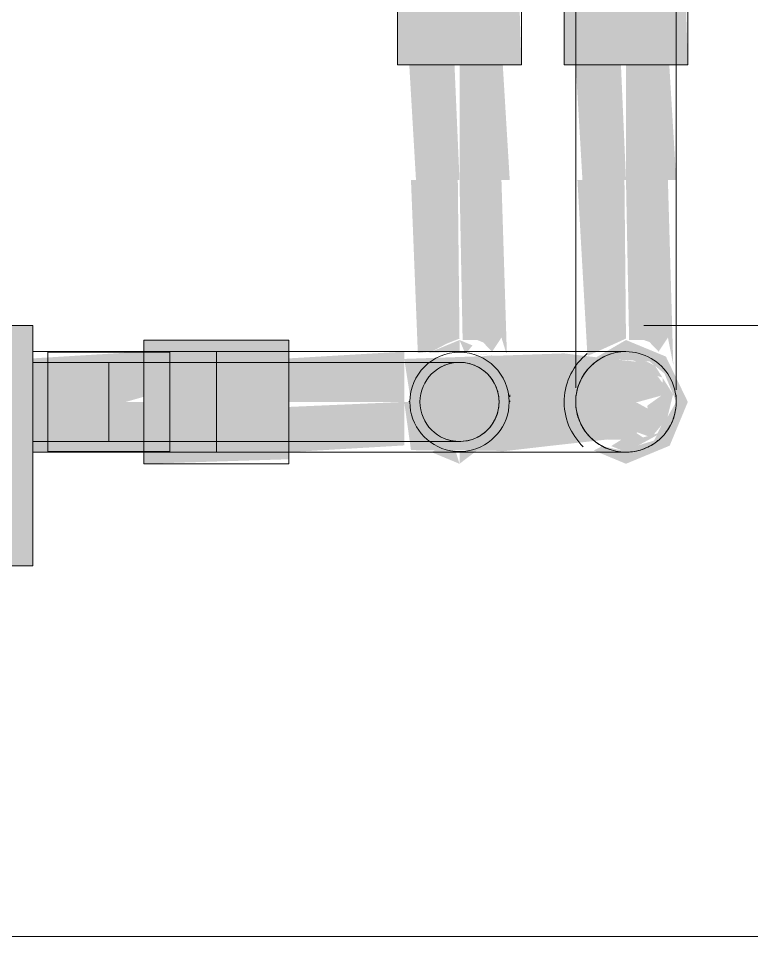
# Model space of a CAD drawing. Header units: metres. Extents: x -12 to 158, y -16 to 62.
# Drawn here: x 47.7316 to 47.9717, y 0 to 0.3005 of the extents above; entities that cross this region are included whole.
import ezdxf

# ---------------------------------------------------------------- set-up
doc = ezdxf.new("R2010")
doc.units = ezdxf.units.M
doc.linetypes.add('Hidden 1_5', pattern=[0.0022, 0.0015, -0.0007000000000000001])
for name, color, linetype, lineweight in [('A-DETL', 7, 'Continuous', 9), ('ARQ-PAR', 7, 'Continuous', 9), ('E-ELEC-EQPM', 7, 'Continuous', 35), ('E-POWR-CNDT', 7, 'Continuous', 18)]:
    doc.layers.add(name, color=color, linetype=linetype, lineweight=lineweight)
doc.layers.add('BASE ELETRICO__dwg', color=7, linetype='Continuous', lineweight=9, true_color=0x767676)

# ---------------------------------------------------------------- blocks, each defined once
blk = doc.blocks.new('BASE ELETRICO__dwg-8227098-PLANTA BAIXA - PLANTA GERAL')
at = {"color": 252, "lineweight": 9, "true_color": 0x8e8e8e, "flags": 128}
blk.add_lwpolyline([(46.66984747129266, 0.2000000000003184), (47.83261709470122, 0.2000000000003184), (53.23464483682898, 0.2000000000003184), (53.23261709470086, 0.987848788187241), (53.23261709470086, 7.40000000000083)], dxfattribs=at)
at = {"layer": 'ARQ-PAR', "color": 252, "true_color": 0x8e8e8e, "flags": 128}
for points in [[(45.1025772363421, 1.732587406877428e-14), (94.03261709470108, 0), (94.03261709470108, 45.6152917125649), (90.77071522286963, 50.07874340502605), (86.65874279366301, 54.26719989332839), (76.79871147020559, 61.15182936217919), (52.91579725586423, 61.15182936217919), (52.91579725586423, 59.37182936217854)], [(46.66984747129266, 0.2000000000003184), (93.83261709470128, 0.2000000000002837), (93.83261709470128, 45.55000000000025), (93.30754708408512, 46.26848409904179)]]:
    blk.add_lwpolyline(points, dxfattribs=at)
blk = doc.blocks.new('Quadro de Distribuição - 18 ou 24 Disjuntores de embutir em PVC _4_ - Quadro de Distribuição - 18 ou 24 Disjuntores de embutir em PVC _4_-8314576-PLANTA BAIXA - PLANTA GERAL')
at = {"layer": 'E-ELEC-EQPM', "lineweight": 9, "true_color": 0xfbfbfb}
blk.add_hatch(color=7, dxfattribs=at).paths.add_polyline_path([(0.1178711850575758, -0.07869999999999078), (0.1565000000000424, -0.07869999999999078), (0.1565000000000424, 0), (-0.1564999999999558, 0), (-0.1564999999999558, -0.07869999999999078), (0.04881784380955723, -0.07869999999999078)])
at = {"layer": 'E-ELEC-EQPM', "lineweight": 9}
for p, q in [((-0.156499999999999, -0.0787), (-0.156499999999999, 0)), ((0.156499999999999, 0), (-0.156499999999999, 0)), ((0.156499999999999, 0), (0.156499999999999, -0.0787)), ((0.156499999999999, -0.0787), (-0.156499999999999, -0.0787))]:
    blk.add_line(p, q, dxfattribs=at)
for centre, radius, start, end in [((-0.1217222222222214, -0.02499999999999992), 0.01250000000000001, 359.9999999999996, 179.9999999999998), ((-0.0869444444444439, -0.02500000000000002), 0.01250000000000002, 359.9999999999996, 179.9999999999998), ((-0.05216666666666633, -0.02500000000000013), 0.01250000000000001, 359.9999999999996, 179.9999999999998), ((-0.01738888888888878, -0.02500000000000013), 0.01250000000000001, 359.9999999999996, 179.9999999999998), ((0.01738888888888877, -0.025), 0.01250000000000001, 359.9999999999996, 179.9999999999998), ((0.05216666666666631, -0.025), 0.01250000000000001, 359.9999999999996, 179.9999999999998), ((0.08694444444444385, -0.0250000000000001), 0.01250000000000001, 359.9999999999996, 179.9999999999999), ((0.1217222222222214, -0.025), 0.01250000000000002, 359.9999999999996, 179.9999999999998), ((-0.1217222222222214, -0.02499999999999992), 0.01250000000000001, 179.9999999999998, 359.9999999999989), ((-0.0869444444444439, -0.02500000000000002), 0.0125, 179.9999999999998, 359.999999999999), ((-0.05216666666666633, -0.02500000000000013), 0.0125, 179.9999999999998, 359.9999999999989), ((-0.01738888888888878, -0.02500000000000013), 0.01250000000000001, 179.9999999999998, 359.999999999999), ((0.01738888888888877, -0.025), 0.01250000000000001, 179.9999999999998, 359.9999999999989), ((0.05216666666666631, -0.025), 0.01250000000000001, 179.9999999999998, 359.9999999999989), ((0.08694444444444385, -0.0250000000000001), 0.0125, 179.9999999999998, 359.999999999999), ((0.1217222222222214, -0.025), 0.0125, 179.9999999999998, 359.999999999999)]:
    blk.add_arc(centre, radius, start, end, dxfattribs=at)
blk = doc.blocks.new('BEE - PVC Roscavel_Luva Para Conexão - BEE - PVC Roscavel_Luva Para Conexão-V56-PLANTA BAIXA - PLANTA GERAL')
at = {"layer": 'E-POWR-CNDT', "linetype": 'Hidden 1_5', "lineweight": 9, "true_color": 0x2c2c2c}
for points in [[(-4.331468517193571e-14, 0.0202499999999824), (-0.01431891231908038, 0.01431891231901541), (-0.02025000000004738, -1.732587406877428e-14), (-0.01645000000005257, -1.732587406877428e-14), (-0.009132411512795978, 0.01266723129423744), (0.00135321536633719, 0.01588947984242577), (0.007797069604214415, 0.01447314182203918), (0.0105272269033434, 0.01588947984242577), (0.004257573291892243, 0.01848645539966151)], [(-0.01645000000004391, -1.732587406877428e-14), (-0.02025000000004738, -1.732587406877428e-14), (-0.01306634741122426, -0.01483774169162466), (-4.331468517193571e-14, -0.02025000000001705), (0.01035837054231099, -0.01422510994991781), (-0.007664479842481786, -0.01327526850074587), (-0.01260064825093231, -0.009293157199094912), (-0.01431891231908038, -0.005144900782026525)]]:
    blk.add_hatch(color=250, dxfattribs=at).paths.add_polyline_path(points)
blk = doc.blocks.new('BEE - PVC Roscavel_Luva Para Conexão - BEE - PVC Roscavel_Luva Para Conexão-V50-PLANTA BAIXA - PLANTA GERAL')
at = {"layer": 'E-POWR-CNDT', "linetype": 'Hidden 1_5', "lineweight": 9, "true_color": 0x2c2c2c}
for points in [[(46.17137524907042, 0.2853500000003301), (46.19162524907046, 0.2853500000003302), (46.19162524907046, 0.3328500000003281), (46.17137524907042, 0.332850000000328), (46.17137524907042, 0.3091000000003204)], [(46.19538266440492, 0.2853500000003301), (46.21187524907042, 0.2853500000003301), (46.21039247715017, 0.332850000000328), (46.19162524907046, 0.3328500000003281), (46.19162524907046, 0.2853500000010925), (46.19520497715018, 0.2853500000003301)]]:
    blk.add_hatch(color=250, dxfattribs=at).paths.add_polyline_path(points)
at = {"layer": 'E-POWR-CNDT', "lineweight": 9}
for p, q in [((46.17137524907042, 0.3328500000003281), (46.17137524907042, 0.2853500000003302)), ((46.19162524907038, 0.3328500000003222), (46.17137524907037, 0.3328500000003219)), ((46.21187524907037, 0.3328500000003225), (46.19162524907038, 0.3328500000003222)), ((46.21187524907042, 0.2853500000003302), (46.21187524907042, 0.3328500000003281)), ((46.17137524907037, 0.285350000000322), (46.19162524907038, 0.2853500000003222)), ((46.19162524907038, 0.2853500000003222), (46.21187524907037, 0.2853500000003226))]:
    blk.add_line(p, q, dxfattribs=at)
blk = doc.blocks.new('BEE - PVC Roscavel_Luva Para Conexão - BEE - PVC Roscavel_Luva Para Conexão-V67-PLANTA BAIXA - PLANTA GERAL')
at = {"layer": 'E-POWR-CNDT', "linetype": 'Hidden 1_5', "lineweight": 9, "true_color": 0x2c2c2c}
h = blk.add_hatch(color=250, dxfattribs=at)
h.paths.add_polyline_path([(0.0202499999999824, 4.764615368912928e-14), (0.01552480830869367, 0.006216421231495167), (0.01644999999998327, 5.197762220632285e-14)])
h.paths.add_polyline_path([(-0.01623319072654645, 0.002435494994936767), (-0.01848645539971349, 0.004257573291983204), (-0.02025000000001705, 4.764615368912928e-14), (-0.01622147909861587, 0.001735788576640607)])
h.paths.add_polyline_path([(-0.01487944158105984, 0.01296567497258925), (-0.01602552717046183, 0.004257573291983204), (-0.01489528034883138, 0.01149048519433617)])
h = blk.add_hatch(color=250, dxfattribs=at)
h.paths.add_polyline_path([(0.0202499999999824, 4.764615368912928e-14), (0.0158894798424431, -0.001353215366302538), (0.01537128112799419, -0.007247980025784387), (0.0164570328163547, -0.00915703281631304), (0.01848645539966151, -0.004257573291892243)])
h.paths.add_polyline_path([(-0.01602155893548129, -0.01020835976560003), (-0.01645000000000059, 4.764615368912928e-14), (-0.02025000000001705, 4.764615368912928e-14), (-0.01623319072654645, -0.009697435425413244)])
blk = doc.blocks.new('BEE - PVC Roscavel_Curvas - BEE - PVC Roscavel_Curvas-V87-PLANTA BAIXA - PLANTA GERAL')
at = {"layer": 'A-DETL', "linetype": 'Hidden 1_5'}
for p, q in [((46.54272968966092, 0.1879500000003244), (46.49472968966092, 0.1879500000003244)), ((46.49472968966088, 0.1879500000003125), (46.49472968966088, 0.1750000000003125)), ((46.49472968966088, 0.1750000000003124), (46.49472968966088, 0.1620500000003125)), ((46.49472968966092, 0.1620500000003216), (46.54272968966092, 0.1620500000003216))]:
    blk.add_line(p, q, dxfattribs=at)
at = {"layer": 'A-DETL', "linetype": 'Hidden 1_5', "flags": 128}
for points in [[(46.60952968966093, 0.1879500000003244), (46.60947625678587, 0.1879500000003244), (46.60931604364193, 0.1879500000003244), (46.60904930653596, 0.1879500000003244), (46.60867647219042, 0.1879500000003244), (46.60819813706071, 0.1879500000003244), (46.60761506638104, 0.1879500000003244), (46.60692819294009, 0.1879500000003244), (46.60613861558883, 0.1879500000003244), (46.60524759748261, 0.1879500000003244), (46.60425656406031, 0.1879500000003244), (46.60316710076402, 0.1879500000003244), (46.60198095050258, 0.1879500000003244), (46.60070001086339, 0.1879500000003244), (46.59932633107662, 0.1879500000003244), (46.59786210873689, 0.1879500000003244), (46.59630968628759, 0.1879500000003244), (46.59467154727349, 0.1879500000003244), (46.59295031236753, 0.1879500000003244), (46.59114873517841, 0.1879500000003244), (46.58926969784531, 0.1879500000003244), (46.58731620642712, 0.1879500000003244), (46.5852913860934, 0.1879500000003244), (46.58319847612471, 0.1879500000003244), (46.58104082473056, 0.1879500000003244), (46.57882188369291, 0.1879500000003244), (46.57654520284407, 0.1879500000003244), (46.57421442438773, 0.1879500000003244), (46.57183327707221, 0.1879500000003244), (46.56940557022526, 0.1879500000003244), (46.56693518765996, 0.1879500000003244), (46.56442608146143, 0.1879500000003244), (46.56188226566434, 0.1879500000003244), (46.5593078098313, 0.1879500000003244), (46.55670683254246, 0.1879500000003244), (46.55408349480666, 0.1879500000003244), (46.55144199340463, 0.1879500000003244), (46.54878655417514, 0.1879500000003244), (46.54612142525448, 0.1879500000003244), (46.54345087028042, 0.1879500000003244), (46.54272968966092, 0.1879500000003244)], [(46.54272968966092, 0.1620500000003216), (46.54540097718458, 0.1620500000003216), (46.54806799121807, 0.1620500000003216), (46.55072646510782, 0.1620500000003216), (46.55337214586276, 0.1620500000003216), (46.55600080095803, 0.1620500000003216), (46.55860822510625, 0.1620500000003216), (46.561190246985, 0.1620500000003216), (46.56374273591008, 0.1620500000003216), (46.56626160844369, 0.1620500000003216), (46.56874283492714, 0.1620500000003216), (46.57118244592733, 0.1620500000003216), (46.57357653858709, 0.1620500000003216), (46.57592128286888, 0.1620500000003216), (46.57821292768203, 0.1620500000003216), (46.5804478068837, 0.1620500000003216), (46.58262234514392, 0.1620500000003216), (46.58473306366535, 0.1620500000003216), (46.58677658574862, 0.1620500000003216), (46.5887496421943, 0.1620500000003216), (46.590649076533, 0.1620500000003216), (46.59247185007498, 0.1620500000003216), (46.59421504677137, 0.1620500000003216), (46.59587587787935, 0.1620500000003216), (46.59745168642343, 0.1620500000003216), (46.59893995144609, 0.1620500000003216), (46.60033829204077, 0.1620500000003216), (46.60164447116084, 0.1620500000003216), (46.60285639919832, 0.1620500000003216), (46.60397213732688, 0.1620500000003216), (46.60498990060353, 0.1620500000003216), (46.60590806082416, 0.1620500000003216), (46.60672514912824, 0.1620500000003216), (46.60743985834883, 0.1620500000003216), (46.6080510451036, 0.1620500000003216), (46.60855773162415, 0.1620500000003216), (46.60895910732012, 0.1620500000003216), (46.60925453007603, 0.1620500000003216), (46.60944352727849, 0.1620500000003216), (46.60952579657229, 0.1620500000003216)]]:
    blk.add_lwpolyline(points, dxfattribs=at)
at = {"layer": 'A-DETL', "linetype": 'Hidden 1_5'}
for radius, start, end in [(0.01294999999999813, 1.228013390525937e-13, 119.9999999999832), (0.01294999999999999, 242.5380268725849, 359.9999999999996)]:
    blk.add_arc((46.60952968966087, 0.1750000000003125), radius, start, end, dxfattribs=at)
blk = doc.blocks.new('BEE - PVC Roscavel_Luva Para Conexão - BEE - PVC Roscavel_Luva Para Conexão-V54-PLANTA BAIXA - PLANTA GERAL')
at = {"layer": 'A-DETL', "linetype": 'Hidden 1_5'}
for radius, start, end in [(0.01625000000000376, 99.9598736318803, 179.9999999999998), (0.01625000000000378, 359.9999999999996, 79.43705055674208), (0.01295000000000375, 4.071109992273301e-13, 180.0000000000002), (0.01625000000000377, 179.9999999999998, 359.9999999999992), (0.01295000000000375, 180.0000000000002, 5.088887490341627e-14)]:
    blk.add_arc((2.506245211364444e-15, -8.706106170187883e-15), radius, start, end, dxfattribs=at)
at = {"layer": 'E-POWR-CNDT', "lineweight": 9}
blk.add_arc((2.506245211364444e-15, -8.706106170187883e-15), 0.01625000000000375, 79.61654592560225, 99.78037826302017, dxfattribs=at)
blk = doc.blocks.new('BEE - PVC Roscavel_Luva Para Conexão - BEE - PVC Roscavel_Luva Para Conexão-V88-PLANTA BAIXA - PLANTA GERAL')
at = {"layer": 'A-DETL', "linetype": 'Hidden 1_5'}
for p, q in [((46.51472968966093, 0.1912500000003042), (46.47472968966093, 0.1912500000003042)), ((46.47472968966088, 0.191250000000316), (46.47472968966088, 0.1750000000003122)), ((46.51472968966088, 0.1750000000003128), (46.51472968966088, 0.1912500000003165)), ((46.47472968966088, 0.1750000000003121), (46.47472968966088, 0.1587500000003085)), ((46.51472968966088, 0.158750000000309), (46.51472968966088, 0.1750000000003128)), ((46.47472968966093, 0.1587500000003203), (46.51472968966093, 0.1587500000003203))]:
    blk.add_line(p, q, dxfattribs=at)
blk = doc.blocks.new('BEE - PVC Roscavel_Curvas - BEE - PVC Roscavel_Curvas-V55-PLANTA BAIXA - PLANTA GERAL')
at = {"layer": 'E-POWR-CNDT', "linetype": 'Hidden 1_5', "lineweight": 9, "true_color": 0x2c2c2c}
for points in [[(46.56932533884622, 0.175000000000304), (46.59143031852529, 0.175000000000304), (46.59143031852529, 0.1914500000003045), (46.55368031852529, 0.1892461178925564), (46.55368031852529, 0.175000000000304)], [(46.6680289754399, 0.1750000000002866), (46.6756622250758, 0.1770871925520477), (46.67699581257496, 0.1797986809771092), (46.67357127159639, 0.1845409530713888), (46.67099443650848, 0.1866319065508245), (46.67149499020916, 0.1877130620763247), (46.6561112739411, 0.1893827704141013), (46.64378031852527, 0.1908736244739294), (46.59143031852529, 0.1890671725855569), (46.59364020981847, 0.175000000000304), (46.66717715912962, 0.1750000000002866)], [(46.55368031852528, 0.1585500000003034), (46.59143031852529, 0.1607538821080516), (46.59143031852529, 0.175000000000304), (46.55368031852529, 0.1733558151924454), (46.55368031852528, 0.1588940591213945)]]:
    blk.add_hatch(color=250, dxfattribs=at).paths.add_polyline_path(points)
h = blk.add_hatch(color=250, dxfattribs=at)
h.paths.add_polyline_path([(46.62362592675949, 0.1588199643186697), (46.63837868009423, 0.1605229421570754), (46.65799052020185, 0.1626972576619554), (46.66243999969826, 0.1625865538523547), (46.66553287244914, 0.1633680934497661), (46.66777941920356, 0.1650436328577949), (46.67230867704359, 0.1633680934497661), (46.67566222507579, 0.1673786286989085), (46.67566222507579, 0.1693127743611315), (46.67329851179216, 0.1716156494085394), (46.66717715912962, 0.1750000000002866), (46.59143031852529, 0.175000000000304), (46.59364020981847, 0.1592160515883914), (46.62102017485522, 0.1590366394293046)])
h.paths.add_polyline_path([(46.65755860468058, 0.1629455240903565), (46.65755620448477, 0.1629496813514374), (46.66182107022389, 0.1630168738388732)])
at = {"layer": 'A-DETL', "linetype": 'Hidden 1_5'}
for p, q in [((46.52993031852524, 0.1914500000003021), (46.52993031852524, 0.175000000000302)), ((46.52993031852523, 0.175000000000302), (46.52993031852523, 0.1585500000003021))]:
    blk.add_line(p, q, dxfattribs=at)
at = {"layer": 'A-DETL', "linetype": 'Hidden 1_5', "flags": 128}
for points in [[(46.66403031852528, 0.1914500000003045), (46.66397224626888, 0.1914500000003045), (46.66379812240285, 0.1914500000003045), (46.66350822548828, 0.1914500000003045), (46.66310301929835, 0.1914500000003045)], [(46.66297396892245, 0.1585500000003034), (46.663410194604, 0.1585500000003034), (46.66373126783872, 0.1585500000003034), (46.66393667497792, 0.1585500000003034), (46.66402608741398, 0.1585500000003034)]]:
    blk.add_lwpolyline(points, dxfattribs=at)
at = {"layer": 'E-POWR-CNDT', "lineweight": 9}
for p, q in [((46.59143031852528, 0.1914500000003045), (46.52993031852529, 0.1914500000003045)), ((46.52993031852529, 0.1585500000003034), (46.59143031852529, 0.1585500000003034))]:
    blk.add_line(p, q, dxfattribs=at)
at = {"layer": 'E-POWR-CNDT', "lineweight": 9, "flags": 128}
for points in [[(46.66403031852528, 0.1914500000003045), (46.66397224626888, 0.1914500000003045), (46.66379812240285, 0.1914500000003045), (46.66350822548828, 0.1914500000003045), (46.66310301929835, 0.1914500000003045), (46.66258315207656, 0.1914500000003045), (46.66194945549954, 0.1914500000003045), (46.66120294334665, 0.1914500000003045), (46.66034480987807, 0.1914500000003045), (46.6593764279243, 0.1914500000003045), (46.65829934668989, 0.1914500000003045), (46.65711528927505, 0.1914500000003045), (46.65582614991906, 0.1914500000003045), (46.65443399096988, 0.1914500000003045), (46.65294103958486, 0.1914500000003045), (46.65134968416773, 0.1914500000003045), (46.64966247054769, 0.1914500000003045), (46.6478820979066, 0.1914500000003045), (46.64601141446092, 0.1914500000003045), (46.64405341290507, 0.1914500000003045), (46.64201122562389, 0.1914500000003045), (46.63988811968137, 0.1914500000003045), (46.63768749159411, 0.1914500000003045), (46.6354128618976, 0.1914500000003045), (46.63306786951414, 0.1914500000003045), (46.63065626593131, 0.1914500000003045), (46.62818190920039, 0.1914500000003045), (46.62564875776429, 0.1914500000003045), (46.62306086412498, 0.1914500000003045), (46.62042236836018, 0.1914500000003045), (46.61773749150029, 0.1914500000003045), (46.61501052877554, 0.1914500000003045), (46.61224584274456, 0.1914500000003045), (46.60944785631525, 0.1914500000003045), (46.606621045669, 0.1914500000003045), (46.60376993309985, 0.1914500000003045), (46.60089907977967, 0.1914500000003045), (46.5980130784614, 0.1914500000003045), (46.59511654613146, 0.1914500000003045), (46.59221411662372, 0.1914500000003045), (46.59143031852528, 0.1914500000003045)], [(46.59143031852528, 0.1585500000003034), (46.59433354418724, 0.1585500000003034), (46.59723212530745, 0.1585500000003034), (46.60012142477447, 0.1585500000003034), (46.60299682032548, 0.1585500000003034), (46.60585371194102, 0.1585500000003034), (46.6086875292039, 0.1585500000003034), (46.61149373861104, 0.1585500000003034), (46.61426785082602, 0.1585500000003034), (46.61700542786106, 0.1585500000003034), (46.6197020901769, 0.1585500000003034), (46.62235352368907, 0.1585500000003034), (46.62495548666959, 0.1585500000003034), (46.62750381653274, 0.1585500000003034), (46.62999443649434, 0.1585500000003034), (46.63242336209376, 0.1585500000003034), (46.63478670756819, 0.1585500000003034), (46.63708069206903, 0.1585500000003034), (46.63930164571042, 0.1585500000003034), (46.64144601544031, 0.1585500000003034), (46.64351037072459, 0.1585500000003034), (46.64549140903517, 0.1585500000003034), (46.64738596113336, 0.1585500000003034), (46.64919099613992, 0.1585500000003034), (46.65090362638394, 0.1585500000003034), (46.65252111202234, 0.1585500000003034), (46.65404086542316, 0.1585500000003034), (46.65546045530514, 0.1585500000003034), (46.65677761062729, 0.1585500000003034), (46.65799022422211, 0.1585500000003034), (46.65909635616651, 0.1585500000003034), (46.66009423688532, 0.1585500000003034), (46.66098226998228, 0.1585500000003034), (46.66175903479387, 0.1585500000003034), (46.66242328866209, 0.1585500000003034), (46.66297396892245, 0.1585500000003034), (46.663410194604, 0.1585500000003034), (46.66373126783872, 0.1585500000003034), (46.66393667497792, 0.1585500000003034), (46.66402608741398, 0.1585500000003034)]]:
    blk.add_lwpolyline(points, dxfattribs=at)
blk = doc.blocks.new('BEE - PVC Roscavel_Curvas - BEE - PVC Roscavel_Curvas-V66-PLANTA BAIXA - PLANTA GERAL')
at = {"layer": 'E-POWR-CNDT', "linetype": 'Hidden 1_5', "lineweight": 9, "true_color": 0x2c2c2c}
for points in [[(46.59912686329823, 0.2476000000003448), (46.60952968966093, 0.2476000000003448), (46.60788550485307, 0.2853500000003666), (46.59307968966092, 0.2853500000003666), (46.59528357176868, 0.2476000000003448), (46.59789778311042, 0.2476000000004315)], [(46.61378726295287, 0.2476000000003448), (46.62597968966093, 0.2476000000003448), (46.62369248046399, 0.2853500000003666), (46.60952968966094, 0.2853500000003666), (46.60952968966094, 0.2476000000003448), (46.61326634011442, 0.2476000000003448)], [(46.59589789556526, 0.19096425777626), (46.60050161042066, 0.1915104471368365), (46.60527211636899, 0.1940341708417448), (46.60952968966093, 0.1957241642498497), (46.6089706705971, 0.2476000000003448), (46.59364020981847, 0.2476000000003448), (46.59587699832556, 0.1912331907268731)], [(46.62502795537393, 0.1910334843932658), (46.62325670816696, 0.2476000000003448), (46.60952968966094, 0.2476000000003448), (46.61055239529158, 0.1952500000003438), (46.61535704900631, 0.1952500000003438), (46.61727825496257, 0.1944595608372011), (46.62021114340375, 0.1914500000003446), (46.6232613093752, 0.1960553517646354), (46.62480426425582, 0.1910369042292471)], [(46.60952968966094, 0.1585500000003434), (46.60687833576524, 0.1598482267425693), (46.60936145361416, 0.1586196856525739)]]:
    blk.add_hatch(color=250, dxfattribs=at).paths.add_polyline_path(points)
at = {"layer": 'A-DETL', "linetype": 'Hidden 1_5'}
for p, q in [((46.60952968966087, 0.3091000000003404), (46.59307968966088, 0.3091000000003404)), ((46.62597968966087, 0.3091000000003404), (46.60952968966087, 0.3091000000003404)), ((46.59307968966093, 0.1750580722567536), (46.59307968966093, 0.1752321961227745)), ((46.62597968966093, 0.177271283731753), (46.62597968966093, 0.1766070298635372))]:
    blk.add_line(p, q, dxfattribs=at)
at = {"layer": 'A-DETL', "linetype": 'Hidden 1_5', "flags": 128}
blk.add_lwpolyline([(46.62597968966093, 0.1752990506869168), (46.62597968966093, 0.1750936435477108), (46.62597968966093, 0.1750042311116464)], dxfattribs=at)
blk = doc.blocks.new('BEE - PVC Roscavel_Curvas - BEE - PVC Roscavel_Curvas-V69-PLANTA BAIXA - PLANTA GERAL')
at = {"layer": 'E-POWR-CNDT', "linetype": 'Hidden 1_5', "lineweight": 9, "true_color": 0x2c2c2c}
for points in [[(46.66403031852528, 0.2476000000003283), (46.66238613371744, 0.28535000000035), (46.64758031852529, 0.28535000000035), (46.64978420063304, 0.2476000000003283), (46.66353004314678, 0.2476000000003283)], [(46.66828789181725, 0.2476000000003283), (46.68048031852528, 0.2476000000003283), (46.67820186563135, 0.28535000000035), (46.66403031852531, 0.28535000000035), (46.66403031852531, 0.2476000000007095), (46.66782170937903, 0.2476000000003283)], [(46.65174846285458, 0.1901626888103892), (46.66403031852528, 0.1957241642498331), (46.66353004314678, 0.2476000000003283), (46.64814083868284, 0.2476000000003283), (46.65139633279671, 0.1903343302197332)], [(46.67950950346916, 0.187131505305565), (46.67775733703132, 0.2476000000003283), (46.66403031852531, 0.2476000000003283), (46.66505302415595, 0.1952500000003099), (46.66985767787063, 0.1952500000003099), (46.67168631984907, 0.1946212195821597), (46.67471177226811, 0.1914500000003281), (46.67776193823956, 0.1960553517646189), (46.67910311385223, 0.1892067117027574)], [(46.66403031852528, 0.1585500000003269), (46.67648235906917, 0.1653480720595994), (46.67944725801627, 0.1774940286919465), (46.67350013569849, 0.1868899844447331), (46.66403031852528, 0.1914500000003107), (46.66403031852528, 0.1896137442582357), (46.67099443650848, 0.1866319065508307), (46.67149499020916, 0.1843992452745262), (46.67609196700887, 0.1829374091467589), (46.6756622250758, 0.1770871925520539), (46.67104205619771, 0.173796972141075), (46.67119424304408, 0.1712105486929638), (46.67329851179216, 0.1696260106961592), (46.67566222507579, 0.1673786286989146), (46.67434040284041, 0.1646899156851531), (46.66959528385724, 0.1633680934497723), (46.66662973541806, 0.1653480720595994), (46.66243999969826, 0.1625865538523609), (46.65919839939969, 0.1605514464344115), (46.6626771031589, 0.1591105201578671)]]:
    blk.add_hatch(color=250, dxfattribs=at).paths.add_polyline_path(points)
at = {"layer": 'A-DETL', "linetype": 'Hidden 1_5'}
for p, q in [((46.66403031852524, 0.3091000000003239), (46.64758031852524, 0.3091000000003239)), ((46.68048031852524, 0.3091000000003239), (46.66403031852524, 0.3091000000003239))]:
    blk.add_line(p, q, dxfattribs=at)
at = {"layer": 'A-DETL', "linetype": 'Hidden 1_5', "flags": 128}
for points in [[(46.64758031852529, 0.1796538906013095), (46.64758031852529, 0.1807309718357185), (46.64758031852529, 0.181915029250547), (46.64758031852529, 0.1832041686065448), (46.64758031852529, 0.1845963275557162), (46.64758031852529, 0.1860892789407548), (46.64758031852529, 0.1876806343578848), (46.64758031852529, 0.1893678479779261), (46.64758031852529, 0.1911482206190186)], [(46.68048031852528, 0.1849894531024597), (46.68048031852528, 0.1835698632204928), (46.68048031852528, 0.1822527078983004), (46.68048031852528, 0.1810400943035063), (46.68048031852528, 0.1799339623591163), (46.68048031852528, 0.1789360816402984)], [(46.64758031852529, 0.1750580722567371), (46.64758031852529, 0.1752321961227579), (46.64758031852529, 0.1755220930373356), (46.64758031852529, 0.1759272992272598), (46.64758031852529, 0.1764471664490584), (46.64758031852529, 0.1770808630260726)], [(46.65018812082519, 0.1661120270687976), (46.64984376898713, 0.1666726767688488), (46.64952211260203, 0.1672466484096707), (46.64922366625149, 0.1678330237590768), (46.64894890738599, 0.1684308647415916), (46.64869827556112, 0.1690392149391835), (46.64847217173434, 0.1696571011213121), (46.64827095762353, 0.170283534801884), (46.64809495512834, 0.1709175138206538), (46.64794444581522, 0.1715580239464055), (46.64781967046697, 0.1722040404996062), (46.64772082869753, 0.1728545299915733), (46.64764807863264, 0.1735084517778995), (46.64760153665689, 0.1741647597231747), (46.64758127722751, 0.1748224038747177)], [(46.68046716027986, 0.1743421754529618), (46.68042770659396, 0.1736854032845234), (46.68036202058508, 0.1730307341904191), (46.68027020733681, 0.1723792155015096), (46.68015241373078, 0.1717318895087492), (46.68000882821161, 0.1710897917955882), (46.6798396804855, 0.1704539495814457), (46.67964524115274, 0.1698253800781949), (46.67942582127479, 0.169205088862951), (46.67918177187663, 0.1685940682693473), (46.67891348338525, 0.1679932957999994), (46.678621385005, 0.167403732562672), (46.67830594403098, 0.166826321732798), (46.67796766510145, 0.1662619870445341), (46.67760708939054, 0.1657116313129668), (46.67722479374248, 0.1651761349899147), (46.67682138974873, 0.164656354755231), (46.67639752276965, 0.164153122146396)], [(46.68048031852528, 0.1772712837317365), (46.68048031852528, 0.1766070298635206), (46.68048031852528, 0.1760563496031545), (46.68048031852528, 0.1756201239216093), (46.68048031852528, 0.1752990506869002), (46.68048031852528, 0.1750936435476942), (46.68048031852528, 0.1750042311116299)], [(46.65885569860315, 0.1593850773728719), (46.65823540738791, 0.1596044972508158), (46.6576243867943, 0.1598485466489816), (46.65702361432495, 0.1601168351403535), (46.65643405108763, 0.1604089335205997), (46.65585664025775, 0.1607243744946276), (46.65529230556948, 0.1610626534241606), (46.65474194983794, 0.1614232291350542), (46.65420645351487, 0.1618055247831398), (46.65368667328018, 0.1622089287768789), (46.65318344067136, 0.1626327957559636), (46.65269756075321, 0.1630764476236438), (46.65222981082998, 0.1635391746315696), (46.65178093920176, 0.1640202365152426), (46.6513516639674, 0.1645188636782738), (46.65094267187569, 0.1650342584235432), (46.65055461722673, 0.1655655962294404)], [(46.67451145484735, 0.1623213454424361), (46.67399606010207, 0.1619123533507332), (46.67346472229617, 0.161524298701777), (46.67291829145682, 0.1611578023002433), (46.67235764175676, 0.1608134504621655), (46.67178367011594, 0.1604917940770681), (46.67119729476654, 0.1601933477265294), (46.67059945378402, 0.1599185888610299), (46.66999110358643, 0.1596679570361756), (46.6693732174043, 0.1594418532093886), (46.66874678372373, 0.1592406390985726), (46.66811280470497, 0.1590646366033772), (46.6674722945792, 0.1589141272902549), (46.66682627802599, 0.1587893519420233), (46.66617578853402, 0.1586905101725726), (46.66552186674772, 0.158617760107688)]]:
    blk.add_lwpolyline(points, dxfattribs=at)
at = {"layer": 'A-DETL', "linetype": 'Hidden 1_5'}
for radius, start, end in [(0.01644999999999896, 89.99999999999979, 269.9999999999994), (0.01644999999999897, 269.9999999999996, 89.99999999999997)]:
    blk.add_arc((46.66403031852524, 0.1750000000003105), radius, start, end, dxfattribs=at)
at = {"layer": 'E-POWR-CNDT', "lineweight": 9}
for p, q in [((46.64758031852529, 0.3091000000003229), (46.64758031852529, 0.2476000000003283)), ((46.68048031852528, 0.2476000000003283), (46.68048031852528, 0.3091000000003229))]:
    blk.add_line(p, q, dxfattribs=at)
at = {"layer": 'E-POWR-CNDT', "lineweight": 9, "flags": 128}
for points in [[(46.64758031852529, 0.1911482206190186), (46.64758031852529, 0.1930189040646979), (46.64758031852529, 0.1949769056205476), (46.64758031852529, 0.1970190929017201), (46.64758031852529, 0.1991421988442376), (46.64758031852529, 0.2013428269315149), (46.64758031852529, 0.2036174566280141), (46.64758031852529, 0.2059624490114523), (46.64758031852529, 0.208374052594296), (46.64758031852529, 0.2108484093252183), (46.64758031852529, 0.2133815607613201), (46.64758031852529, 0.2159694544006336), (46.64758031852529, 0.2186079501654292), (46.64758031852529, 0.2212928270253257), (46.64758031852529, 0.224019789750067), (46.64758031852529, 0.2267844757810504), (46.64758031852529, 0.2295824622103619), (46.64758031852529, 0.2324092728566112), (46.64758031852529, 0.2352603854257673), (46.64758031852529, 0.2381312387459413), (46.64758031852529, 0.2410172400642129), (46.64758031852529, 0.2439137723941521), (46.64758031852529, 0.2468162019018916), (46.64758031852529, 0.2476000000003283)], [(46.68048031852528, 0.2476000000003283), (46.68048031852528, 0.2446967743383723), (46.68048031852528, 0.241798193218159), (46.68048031852528, 0.2389088937511603), (46.68048031852528, 0.2360334982001414), (46.68048031852528, 0.2331766065846154), (46.68048031852528, 0.2303427893217137), (46.68048031852528, 0.22753657991458), (46.68048031852528, 0.2247624676995863), (46.68048031852528, 0.2220248906645677), (46.68048031852528, 0.2193282283487309), (46.68048031852528, 0.2166767948365216), (46.68048031852528, 0.2140748318560178), (46.68048031852528, 0.211526501992871), (46.68048031852528, 0.2090358820312788), (46.68048031852528, 0.2066069564318508), (46.68048031852528, 0.2042436109574196), (46.68048031852528, 0.2019496264565858), (46.68048031852528, 0.1997286728152044), (46.68048031852528, 0.1975843030853033), (46.68048031852528, 0.1955199478010195), (46.68048031852528, 0.1935389094904373), (46.68048031852528, 0.1916443573922537), (46.68048031852528, 0.1898393223856907), (46.68048031852528, 0.188126692141676), (46.68048031852528, 0.1865092065032625), (46.68048031852528, 0.1849894531024597)]]:
    blk.add_lwpolyline(points, dxfattribs=at)
blk = doc.blocks.new('BEE - PVC Roscavel_Luva Para Conexão - BEE - PVC Roscavel_Luva Para Conexão-V91-PLANTA BAIXA - PLANTA GERAL')
at = {"layer": 'A-DETL', "linetype": 'Hidden 1_5'}
for radius, start, end in [(0.01645000000000375, 197.3902927904072, 341.1295896699231), (0.02025000000000374, 218.7421880727291, 316.4054281369047)]:
    blk.add_arc((2.506245211364444e-15, -8.757961154524297e-15), radius, start, end, dxfattribs=at)

msp = doc.modelspace()

# ---------------------------------------------------------------- hatches: boundary and pattern name
at = {"layer": 'E-POWR-CNDT', "true_color": 0x353535}
for points in [[(47.76677583461465, 0.1750000000003067), (47.77268415554173, 0.1766829656109821), (47.77268415554173, 0.1914500000003073), (47.73635130830909, 0.1892461178925765), (47.73635130830909, 0.1750000000003067)], [(47.77268415554173, 0.1585500000003061), (47.77268415554173, 0.1750000000003067), (47.73635130830909, 0.1750000000003067), (47.73635130830909, 0.1585500000003235), (47.76677583461465, 0.1585500000003061)]]:
    msp.add_hatch(color=250, dxfattribs=at).paths.add_polyline_path(points)

# ---------------------------------------------------------------- linework, layer by layer
at = {"layer": 'A-DETL', "linetype": 'Hidden 1_5'}
for p, q in [((47.7964341555417, 0.1585500000003149), (47.79643415554169, 0.1914500000003149)), ((47.76123352667737, 0.1879500000003168), (47.73635130830909, 0.1879500000003168)), ((47.76123352667733, 0.1875087394507614), (47.76123352667733, 0.1879500000003148)), ((47.76123352667733, 0.1620500000003148), (47.76123352667732, 0.1879500000003148)), ((47.76123352667734, 0.1620500000003148), (47.76123352667734, 0.162491260549868)), ((47.73635130830908, 0.162050000000314), (47.76123352667738, 0.162050000000314))]:
    msp.add_line(p, q, dxfattribs=at)
at = {"layer": 'E-POWR-CNDT', "lineweight": 9}
for p, q in [((47.79643415554174, 0.1914500000003247), (47.73635130830909, 0.1914500000003247)), ((47.73635130830909, 0.1585500000003235), (47.79643415554175, 0.1585500000003235))]:
    msp.add_line(p, q, dxfattribs=at)

# ---------------------------------------------------------------- block references
at = {"layer": 'A-DETL', "linetype": 'Hidden 1_5'}
for name in ['BEE - PVC Roscavel_Curvas - BEE - PVC Roscavel_Curvas-V66-PLANTA BAIXA - PLANTA GERAL', 'BEE - PVC Roscavel_Curvas - BEE - PVC Roscavel_Curvas-V69-PLANTA BAIXA - PLANTA GERAL', 'BEE - PVC Roscavel_Luva Para Conexão - BEE - PVC Roscavel_Luva Para Conexão-V88-PLANTA BAIXA - PLANTA GERAL', 'BEE - PVC Roscavel_Curvas - BEE - PVC Roscavel_Curvas-V55-PLANTA BAIXA - PLANTA GERAL', 'BEE - PVC Roscavel_Curvas - BEE - PVC Roscavel_Curvas-V87-PLANTA BAIXA - PLANTA GERAL']:
    msp.add_blockref(name, (1.266503837016442, 0), dxfattribs=at)
for name, p, rotation in [('BEE - PVC Roscavel_Luva Para Conexão - BEE - PVC Roscavel_Luva Para Conexão-V54-PLANTA BAIXA - PLANTA GERAL', (47.87603352667733, 0.1750000000003041), 180), ('BEE - PVC Roscavel_Luva Para Conexão - BEE - PVC Roscavel_Luva Para Conexão-V91-PLANTA BAIXA - PLANTA GERAL', (47.93053415554169, 0.1750000000003111), 270)]:
    msp.add_blockref(name, p, dxfattribs=dict(at, rotation=rotation))
at = {"layer": 'BASE ELETRICO__dwg', "color": 252, "true_color": 0x8e8e8e}
msp.add_blockref('BASE ELETRICO__dwg-8227098-PLANTA BAIXA - PLANTA GERAL', (1.266503837016442, 0), dxfattribs=at)
at = {"layer": 'E-ELEC-EQPM', "lineweight": 9}
msp.add_blockref('Quadro de Distribuição - 18 ou 24 Disjuntores de embutir em PVC _4_ - Quadro de Distribuição - 18 ou 24 Disjuntores de embutir em PVC _4_-8314576-PLANTA BAIXA - PLANTA GERAL', (47.57985130830905, 0.2000000000003155), dxfattribs=at)
at = {"layer": 'E-POWR-CNDT'}
for p in [(1.684408277606944, 0), (1.73890890647131, 0)]:
    msp.add_blockref('BEE - PVC Roscavel_Luva Para Conexão - BEE - PVC Roscavel_Luva Para Conexão-V50-PLANTA BAIXA - PLANTA GERAL', p, dxfattribs=at)
for name, p, rotation in [('BEE - PVC Roscavel_Luva Para Conexão - BEE - PVC Roscavel_Luva Para Conexão-V50-PLANTA BAIXA - PLANTA GERAL', (47.48733415554117, 46.36662524907067), 270), ('BEE - PVC Roscavel_Luva Para Conexão - BEE - PVC Roscavel_Luva Para Conexão-V67-PLANTA BAIXA - PLANTA GERAL', (47.87603352667733, 0.1750000000003276), 270), ('BEE - PVC Roscavel_Luva Para Conexão - BEE - PVC Roscavel_Luva Para Conexão-V56-PLANTA BAIXA - PLANTA GERAL', (47.93053415554169, 0.1750000000002937), 180)]:
    msp.add_blockref(name, p, dxfattribs=dict(at, rotation=rotation))

doc.saveas('drawing.dxf')
